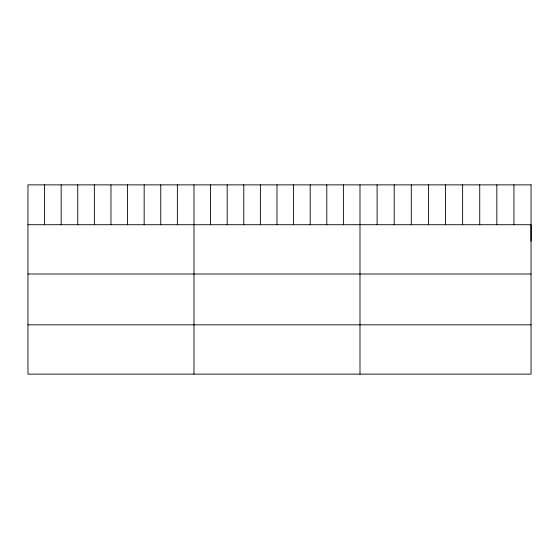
<?xml version="1.0" encoding="UTF-8"?>
<svg xmlns="http://www.w3.org/2000/svg" width="559" height="559" viewBox="0 0 559 559"><rect width="100%" height="100%" fill="white"/><g stroke="black" fill="none" stroke-linecap="round" stroke-linejoin="round"><path stroke-width="0.84" d="M531.05 241.146L531.05 224.711L27.95 224.711M27.95 274.022L531.05 274.022M27.95 324.821L531.05 324.821M513.945 184.868L513.945 224.711M496.839 184.868L496.839 224.711M479.734 184.868L479.734 224.711M462.628 184.868L462.628 224.711M445.523 184.868L445.523 224.711M428.418 184.868L428.418 224.711M411.312 184.868L411.312 224.711M394.207 184.868L394.207 224.711M377.101 184.868L377.101 224.711M359.996 184.868L359.996 374.132M343.394 184.868L343.394 224.711M326.791 184.868L326.791 224.711M310.189 184.868L310.189 224.711M293.587 184.868L293.587 224.711M276.984 184.868L276.984 224.711M260.382 184.868L260.382 224.711M243.78 184.868L243.78 224.711M227.178 184.868L227.178 224.711M210.575 184.868L210.575 224.711M193.973 184.868L193.973 374.132M177.371 184.868L177.371 224.711M160.768 184.868L160.768 224.711M144.166 184.868L144.166 224.711M127.564 184.868L127.564 224.711M110.962 184.868L110.962 224.711M94.359 184.868L94.359 224.711M77.757 184.868L77.757 224.711M61.155 184.868L61.155 224.711M44.552 184.868L44.552 224.711M531.05 184.868L27.95 184.868L27.95 374.132L531.05 374.132L531.05 184.868"/></g></svg>
